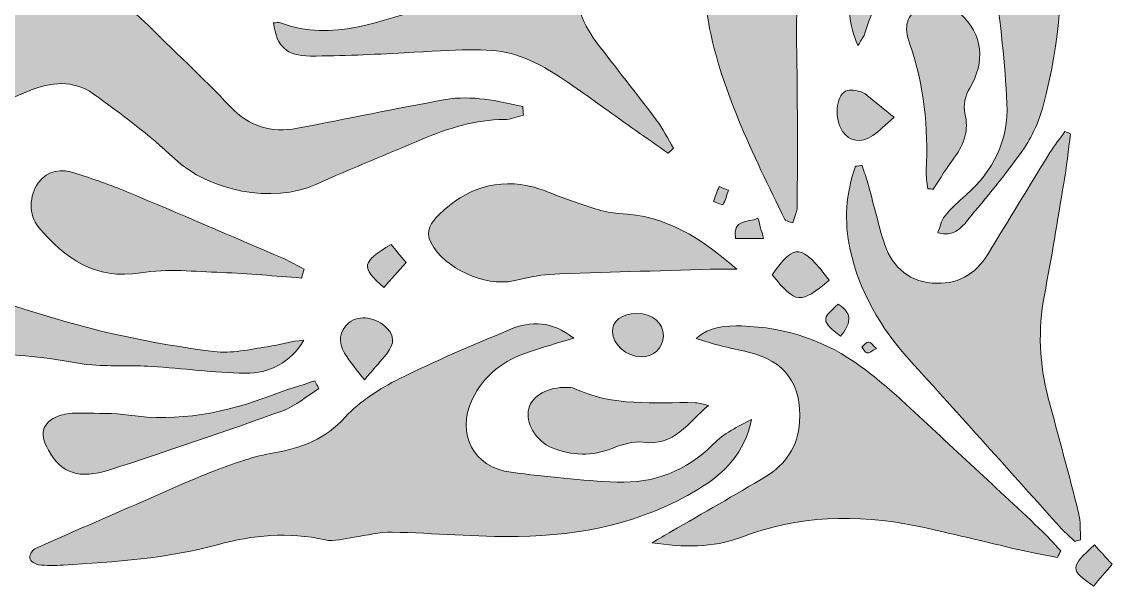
# Model space of a CAD drawing. Header units: centimetres. Extents: x -3.3 to 24.3, y 7.4 to 22.3.
# Drawn here: x -0.027 to 3.697, y 12.419 to 14.356 of the extents above; entities that cross this region are included whole.
import ezdxf

# ---------------------------------------------------------------- set-up
doc = ezdxf.new("R2010")
doc.units = ezdxf.units.CM
doc.header["$MEASUREMENT"] = 0
doc.layers.add('Layer 1', color=7, linetype='Continuous', lineweight=0)

# ---------------------------------------------------------------- blocks, each defined once
blk = doc.blocks.new('Block_0')
at = {"layer": 'Layer 1', "true_color": 0x000000, "transparency": 33554687}
h = blk.add_hatch(color=18, dxfattribs=at)
h.dxf.hatch_style = 2
edge = h.paths.add_edge_path()
edge.add_spline(control_points=[(3.5917, 16.1257), (3.5967, 16.0904), (3.6095, 16.0542), (3.6055, 16.0199), (3.5845, 15.8383), (3.5634, 15.6565), (3.5343, 15.4761), (3.5139, 15.3504), (3.4866, 15.2266), (3.5241, 15.0999), (3.5279, 15.087), (3.5304, 15.0708), (3.5261, 15.0588), (3.487, 14.9483), (3.5026, 14.8363), (3.5134, 14.7241), (3.5347, 14.5032), (3.5193, 14.2845), (3.4621, 14.0701), (3.4478, 14.0168), (3.4234, 13.9633), (3.3918, 13.9181), (3.3338, 13.835), (3.2677, 13.7575), (3.2035, 13.6789), (3.1807, 13.6509), (3.1558, 13.6214), (3.1021, 13.6365), (3.1097, 13.656), (3.1132, 13.6779), (3.1253, 13.6929), (3.1464, 13.7191), (3.1716, 13.7423), (3.1971, 13.7644), (3.2926, 13.8473), (3.3436, 13.9529), (3.338, 14.0775), (3.3318, 14.215), (3.3155, 14.3523), (3.2975, 14.4889), (3.2888, 14.5549), (3.2401, 14.598), (3.1815, 14.6253), (3.1276, 14.6503), (3.075, 14.6412), (3.0338, 14.5979), (2.9558, 14.5162), (2.8824, 14.431), (2.853, 14.3176), (2.8504, 14.3078), (2.8427, 14.2993), (2.8291, 14.276), (2.7973, 14.3487), (2.7921, 14.4097), (2.818, 14.4696), (2.8952, 14.648), (2.9752, 14.8253), (3.0551, 15.0026), (3.0618, 15.0173), (3.0732, 15.0325), (3.0865, 15.0411), (3.1699, 15.0947), (3.2022, 15.178), (3.2161, 15.2692), (3.2333, 15.3821), (3.273, 15.4862), (3.3206, 15.5892), (3.3545, 15.6628), (3.3738, 15.7432), (3.4071, 15.8173), (3.4549, 15.9239), (3.5095, 16.0275), (3.5612, 16.1324), (3.5713, 16.1302), (3.5815, 16.1279), (3.5917, 16.1257)], knot_values=[0, 0, 0, 0, 1, 1, 1, 2, 2, 2, 3, 3, 3, 4, 4, 4, 5, 5, 5, 6, 6, 6, 7, 7, 7, 8, 8, 8, 9, 9, 9, 10, 10, 10, 11, 11, 11, 12, 12, 12, 13, 13, 13, 14, 14, 14, 15, 15, 15, 16, 16, 16, 17, 17, 17, 18, 18, 18, 19, 19, 19, 20, 20, 20, 21, 21, 21, 22, 22, 22, 23, 23, 23, 24, 24, 24, 25, 25, 25, 25], degree=3, periodic=0)
h = blk.add_hatch(color=18, dxfattribs=at)
h.dxf.hatch_style = 2
edge = h.paths.add_edge_path()
edge.add_spline(control_points=[(1.6867, 14.0372), (1.6648, 14.0321), (1.6429, 14.0229), (1.6209, 14.0228), (1.5229, 14.0225), (1.4321, 13.9941), (1.3433, 13.9566), (1.2214, 13.9051), (1.0987, 13.8554), (0.9779, 13.8014), (0.8293, 13.735), (0.6135, 13.7782), (0.4944, 13.8897), (0.4084, 13.9703), (0.3131, 14.0418), (0.2173, 14.1108), (0.1501, 14.1593), (0.0719, 14.1512), (-0.0015, 14.1209), (-0.1056, 14.0779), (-0.2065, 14.0269), (-0.3117, 13.9868), (-0.4323, 13.9408), (-0.5535, 13.8912), (-0.679, 13.8647), (-0.8437, 13.8299), (-0.9834, 13.8791), (-1.0771, 14.0333), (-1.1233, 14.1093), (-1.1734, 14.1779), (-1.145, 14.275), (-1.1362, 14.3053), (-1.1424, 14.3436), (-1.1522, 14.3751), (-1.1836, 14.4754), (-1.1725, 14.5753), (-1.1591, 14.6762), (-1.1321, 14.8797), (-1.146, 15.081), (-1.1955, 15.2799), (-1.2339, 15.4346), (-1.3053, 15.5688), (-1.4368, 15.6657), (-1.471, 15.691), (-1.5037, 15.719), (-1.4985, 15.7737), (-1.439, 15.7909), (-1.3902, 15.7667), (-1.3454, 15.7313), (-1.2902, 15.6877), (-1.2384, 15.6407), (-1.1652, 15.6256), (-1.1445, 15.6213), (-1.1249, 15.5961), (-1.1115, 15.576), (-1.0641, 15.5053), (-1.0066, 15.4538), (-0.9182, 15.4388), (-0.8606, 15.429), (-0.8445, 15.3991), (-0.8533, 15.3406), (-0.8587, 15.3046), (-0.8678, 15.269), (-0.8763, 15.2278), (-0.8462, 15.2202), (-0.8174, 15.213), (-0.7808, 15.2038), (-0.7782, 15.1588), (-0.7815, 15.1108), (-0.7716, 15.0656), (-0.7518, 14.975), (-0.7221, 14.8867), (-0.7016, 14.7962), (-0.6831, 14.7145), (-0.6732, 14.6308), (-0.6561, 14.5487), (-0.6453, 14.4969), (-0.6362, 14.4424), (-0.6124, 14.3962), (-0.5531, 14.2812), (-0.4845, 14.2562), (-0.3626, 14.2974), (-0.2668, 14.3298), (-0.1745, 14.3765), (-0.0765, 14.3975), (0.0267, 14.4196), (0.1347, 14.4217), (0.2408, 14.4268), (0.2995, 14.4296), (0.3488, 14.3996), (0.3906, 14.3584), (0.4888, 14.2614), (0.5898, 14.167), (0.6852, 14.0672), (0.7502, 13.9992), (0.8246, 13.9757), (0.9145, 13.993), (1.0831, 14.0256), (1.2513, 14.0605), (1.4203, 14.0909), (1.5101, 14.107), (1.5975, 14.086), (1.6842, 14.0675), (1.685, 14.0574), (1.6859, 14.0473), (1.6867, 14.0372)], knot_values=[0, 0, 0, 0, 1, 1, 1, 2, 2, 2, 3, 3, 3, 4, 4, 4, 5, 5, 5, 6, 6, 6, 7, 7, 7, 8, 8, 8, 9, 9, 9, 10, 10, 10, 11, 11, 11, 12, 12, 12, 13, 13, 13, 14, 14, 14, 15, 15, 15, 16, 16, 16, 17, 17, 17, 18, 18, 18, 19, 19, 19, 20, 20, 20, 21, 21, 21, 22, 22, 22, 23, 23, 23, 24, 24, 24, 25, 25, 25, 26, 26, 26, 27, 27, 27, 28, 28, 28, 29, 29, 29, 30, 30, 30, 31, 31, 31, 32, 32, 32, 33, 33, 33, 34, 34, 34, 35, 35, 35, 35], degree=3, periodic=0)
h = blk.add_hatch(color=18, dxfattribs=at)
h.dxf.hatch_style = 2
edge = h.paths.add_edge_path()
edge.add_spline(control_points=[(2.1808, 13.908), (2.1076, 13.9597), (2.034, 14.0108), (1.9614, 14.0632), (1.6517, 14.2865), (1.6523, 14.27), (1.2796, 14.2506), (1.1728, 14.245), (1.0658, 14.2396), (0.9589, 14.2397), (0.8763, 14.2397), (0.8441, 14.2724), (0.8333, 14.3527), (0.8414, 14.3531), (0.8505, 14.3562), (0.8572, 14.3535), (1.0365, 14.2834), (1.2, 14.3659), (1.3677, 14.4063), (1.3802, 14.4093), (1.3932, 14.4188), (1.4017, 14.4289), (1.4378, 14.472), (1.4799, 14.4972), (1.5389, 14.5006), (1.5616, 14.5019), (1.5933, 14.5248), (1.603, 14.546), (1.654, 14.6584), (1.703, 14.7721), (1.7454, 14.888), (1.7867, 15.0007), (1.8, 15.1177), (1.7657, 15.2363), (1.7622, 15.2483), (1.7652, 15.2623), (1.7652, 15.2838), (1.8339, 15.2609), (1.8635, 15.2128), (1.875, 15.158), (1.8864, 15.1038), (1.8886, 15.0465), (1.8867, 14.9908), (1.8815, 14.8333), (1.8733, 14.6758), (1.8638, 14.5184), (1.8586, 14.4325), (1.8835, 14.3569), (1.9342, 14.2896), (2.002, 14.1996), (2.0727, 14.1119), (2.1404, 14.0219), (2.1631, 13.9916), (2.18, 13.9571), (2.1996, 13.9246), (2.1934, 13.9191), (2.1871, 13.9135), (2.1808, 13.908)], knot_values=[0, 0, 0, 0, 1, 1, 1, 2, 2, 2, 3, 3, 3, 4, 4, 4, 5, 5, 5, 6, 6, 6, 7, 7, 7, 8, 8, 8, 9, 9, 9, 10, 10, 10, 11, 11, 11, 12, 12, 12, 13, 13, 13, 14, 14, 14, 15, 15, 15, 16, 16, 16, 17, 17, 17, 18, 18, 18, 19, 19, 19, 19], degree=3, periodic=0)
h = blk.add_hatch(color=18, dxfattribs=at)
h.dxf.hatch_style = 2
edge = h.paths.add_edge_path()
edge.add_spline(control_points=[(-3.2234, 11.9406), (-3.2361, 11.9865), (-3.2496, 12.0322), (-3.2613, 12.0784), (-3.2766, 12.1395), (-3.2769, 12.1985), (-3.2558, 12.2608), (-3.2391, 12.3102), (-3.2407, 12.3659), (-3.2343, 12.4188), (-3.2013, 12.6927), (-3.1029, 12.9355), (-2.9028, 13.1326), (-2.8327, 13.2017), (-2.7684, 13.2769), (-2.7026, 13.3503), (-2.6356, 13.4251), (-2.5581, 13.4831), (-2.4624, 13.5176), (-2.4328, 13.5283), (-2.4082, 13.5536), (-2.3822, 13.5734), (-2.3465, 13.6003), (-2.3147, 13.6339), (-2.2759, 13.6547), (-2.1915, 13.7), (-2.1038, 13.739), (-2.0174, 13.7804), (-1.9167, 13.8287), (-1.8238, 13.8887), (-1.7668, 13.9873), (-1.7396, 14.0345), (-1.7264, 14.0901), (-1.7086, 14.1425), (-1.6879, 14.2035), (-1.6769, 14.2693), (-1.6478, 14.3258), (-1.5583, 14.5002), (-1.5053, 14.6808), (-1.5231, 14.8786), (-1.525, 14.8995), (-1.518, 14.9211), (-1.5133, 14.9563), (-1.4908, 14.9362), (-1.4724, 14.9272), (-1.4658, 14.9127), (-1.4319, 14.8385), (-1.3979, 14.7643), (-1.4004, 14.6792), (-1.4029, 14.5947), (-1.3962, 14.5096), (-1.403, 14.4256), (-1.4097, 14.3435), (-1.4267, 14.2641), (-1.5258, 14.2349), (-1.5736, 14.2208), (-1.587, 14.1727), (-1.5694, 14.1299), (-1.541, 14.0605), (-1.5607, 14.0033), (-1.5986, 13.9472), (-1.6337, 13.8951), (-1.6466, 13.8398), (-1.627, 13.7788), (-1.6113, 13.7302), (-1.6232, 13.6901), (-1.6477, 13.644), (-1.7277, 13.493), (-1.7214, 13.3408), (-1.629, 13.1952), (-1.5855, 13.1265), (-1.5386, 13.06), (-1.4934, 12.9922), (-1.4609, 12.9434), (-1.4145, 12.9197), (-1.3572, 12.922), (-1.284, 12.925), (-1.2104, 12.9278), (-1.1381, 12.9383), (-1.0493, 12.9512), (-0.9898, 13.0126), (-0.9305, 13.0748), (-0.8589, 13.1498), (-0.7865, 13.2254), (-0.7062, 13.2906), (-0.6674, 13.3221), (-0.6104, 13.3325), (-0.5604, 13.3485), (-0.5285, 13.3586), (-0.4923, 13.3563), (-0.4614, 13.3682), (-0.3033, 13.4297), (-0.1447, 13.4177), (0.0111, 13.3668), (0.213, 13.3009), (0.4196, 13.2579), (0.6292, 13.2307), (0.6887, 13.2229), (0.7517, 13.2383), (0.8125, 13.2473), (0.8533, 13.2534), (0.8929, 13.267), (0.9363, 13.2692), (0.8907, 13.1925), (0.8197, 13.1558), (0.7361, 13.1568), (0.6294, 13.1581), (0.5229, 13.1734), (0.4162, 13.1799), (0.349, 13.1839), (0.2812, 13.1801), (0.2141, 13.1851), (0.1586, 13.1893), (0.1039, 13.2026), (0.0485, 13.2094), (-0.0065, 13.2161), (-0.0619, 13.2199), (-0.1172, 13.2246), (-0.1365, 13.2263), (-0.1573, 13.2226), (-0.1751, 13.2284), (-0.278, 13.2618), (-0.3643, 13.228), (-0.4413, 13.1628), (-0.5338, 13.0844), (-0.6224, 13.0014), (-0.7153, 12.9236), (-0.7843, 12.8657), (-0.8526, 12.8039), (-0.9305, 12.7606), (-1.0078, 12.7176), (-1.0952, 12.69), (-1.181, 12.6657), (-1.2787, 12.638), (-1.3704, 12.6644), (-1.4538, 12.7212), (-1.4697, 12.732), (-1.4883, 12.7432), (-1.5067, 12.7455), (-1.591, 12.7558), (-1.6512, 12.8046), (-1.7061, 12.8634), (-1.708, 12.8655), (-1.71, 12.8674), (-1.712, 12.8695), (-1.8866, 13.0548), (-1.8861, 13.0568), (-2.1269, 13.1179), (-2.3742, 13.1806), (-2.5864, 13.1011), (-2.7615, 12.9304), (-2.8405, 12.8535), (-2.9012, 12.7535), (-2.9543, 12.6553), (-3.0225, 12.5293), (-3.0751, 12.3948), (-3.1332, 12.2634), (-3.1446, 12.2378), (-3.1515, 12.2101), (-3.1588, 12.183), (-3.1807, 12.1023), (-3.2018, 12.0215), (-3.2232, 11.9407), (-3.2232, 11.9407), (-3.2234, 11.9406), (-3.2234, 11.9406)], knot_values=[0, 0, 0, 0, 1, 1, 1, 2, 2, 2, 3, 3, 3, 4, 4, 4, 5, 5, 5, 6, 6, 6, 7, 7, 7, 8, 8, 8, 9, 9, 9, 10, 10, 10, 11, 11, 11, 12, 12, 12, 13, 13, 13, 14, 14, 14, 15, 15, 15, 16, 16, 16, 17, 17, 17, 18, 18, 18, 19, 19, 19, 20, 20, 20, 21, 21, 21, 22, 22, 22, 23, 23, 23, 24, 24, 24, 25, 25, 25, 26, 26, 26, 27, 27, 27, 28, 28, 28, 29, 29, 29, 30, 30, 30, 31, 31, 31, 32, 32, 32, 33, 33, 33, 34, 34, 34, 35, 35, 35, 36, 36, 36, 37, 37, 37, 38, 38, 38, 39, 39, 39, 40, 40, 40, 41, 41, 41, 42, 42, 42, 43, 43, 43, 44, 44, 44, 45, 45, 45, 46, 46, 46, 47, 47, 47, 48, 48, 48, 49, 49, 49, 50, 50, 50, 51, 51, 51, 52, 52, 52, 53, 53, 53, 54, 54, 54, 55, 55, 55, 55], degree=3, periodic=0)
h = blk.add_hatch(color=18, dxfattribs=at)
h.dxf.hatch_style = 2
edge = h.paths.add_edge_path()
edge.add_spline(control_points=[(2.6062, 13.6697), (2.5891, 13.677), (2.5814, 13.6778), (2.5796, 13.6815), (2.4705, 13.9068), (2.3556, 14.13), (2.314, 14.3809), (2.2979, 14.4779), (2.3117, 14.5717), (2.3503, 14.6616), (2.3943, 14.7641), (2.5072, 14.7809), (2.5798, 14.6948), (2.6356, 14.6286), (2.66, 14.5498), (2.6349, 14.4662), (2.6166, 14.4049), (2.6183, 14.3458), (2.6195, 14.2839), (2.6233, 14.0981), (2.6223, 13.9122), (2.6218, 13.7264), (2.6217, 13.7081), (2.6119, 13.6897), (2.6062, 13.6697)], knot_values=[0, 0, 0, 0, 1, 1, 1, 2, 2, 2, 3, 3, 3, 4, 4, 4, 5, 5, 5, 6, 6, 6, 7, 7, 7, 8, 8, 8, 8], degree=3, periodic=0)
h = blk.add_hatch(color=18, dxfattribs=at)
h.dxf.hatch_style = 2
edge = h.paths.add_edge_path()
edge.add_spline(control_points=[(3.0673, 13.7867), (3.0655, 13.8072), (3.0614, 13.8277), (3.0623, 13.8481), (3.069, 13.9953), (3.0559, 14.1396), (3.0064, 14.2798), (2.9839, 14.3435), (2.996, 14.3772), (3.0407, 14.4046), (3.0839, 14.4311), (3.1359, 14.4233), (3.1796, 14.3838), (3.2553, 14.3152), (3.2648, 14.2192), (3.2107, 14.1299), (3.1963, 14.1061), (3.1878, 14.0701), (3.1942, 14.0441), (3.2087, 13.9857), (3.1927, 13.9399), (3.1593, 13.8946), (3.1332, 13.8593), (3.1101, 13.8217), (3.0857, 13.7851), (3.0796, 13.7856), (3.0735, 13.7862), (3.0673, 13.7867)], knot_values=[0, 0, 0, 0, 1, 1, 1, 2, 2, 2, 3, 3, 3, 4, 4, 4, 5, 5, 5, 6, 6, 6, 7, 7, 7, 8, 8, 8, 9, 9, 9, 9], degree=3, periodic=0)
h = blk.add_hatch(color=18, dxfattribs=at)
h.dxf.hatch_style = 2
edge = h.paths.add_edge_path()
edge.add_spline(control_points=[(2.9525, 14.0304), (2.9224, 14.0045), (2.9026, 13.9841), (2.8796, 13.9684), (2.8389, 13.9407), (2.7999, 13.9473), (2.7766, 13.9825), (2.7484, 14.0249), (2.7524, 14.1024), (2.7871, 14.1196), (2.801, 14.1266), (2.823, 14.1219), (2.8399, 14.1173), (2.8526, 14.1138), (2.8634, 14.1023), (2.8745, 14.0936), (2.8984, 14.0747), (2.922, 14.0552), (2.9525, 14.0304)], knot_values=[0, 0, 0, 0, 1, 1, 1, 2, 2, 2, 3, 3, 3, 4, 4, 4, 5, 5, 5, 6, 6, 6, 6], degree=3, periodic=0)
h = blk.add_hatch(color=18, dxfattribs=at)
h.dxf.hatch_style = 2
edge = h.paths.add_edge_path()
edge.add_spline(control_points=[(2.843, 13.866), (2.8498, 13.8458), (2.8575, 13.826), (2.8631, 13.8055), (2.881, 13.7405), (2.8965, 13.6747), (2.9158, 13.61), (2.9406, 13.5272), (2.9941, 13.4725), (3.0829, 13.4646), (3.1659, 13.4571), (3.23, 13.4923), (3.2737, 13.5643), (3.3437, 13.6799), (3.414, 13.7953), (3.485, 13.9103), (3.5003, 13.9351), (3.519, 13.9579), (3.5361, 13.9817), (3.5424, 13.9793), (3.5487, 13.9769), (3.5551, 13.9745), (3.5475, 13.9181), (3.5415, 13.8615), (3.5322, 13.8055), (3.5111, 13.6778), (3.4901, 13.55), (3.4658, 13.4229), (3.4432, 13.3043), (3.4486, 13.1877), (3.4792, 13.0717), (3.5136, 12.9411), (3.5498, 12.811), (3.5828, 12.6801), (3.5902, 12.6507), (3.5876, 12.6189), (3.5897, 12.5882), (3.5833, 12.5864), (3.5769, 12.5845), (3.5705, 12.5827), (3.5551, 12.5971), (3.5384, 12.6104), (3.5244, 12.626), (3.3508, 12.8184), (3.1783, 13.0116), (3.0042, 13.2034), (2.9057, 13.312), (2.8346, 13.4346), (2.8026, 13.5783), (2.7809, 13.6756), (2.7881, 13.7708), (2.8205, 13.8636), (2.828, 13.8644), (2.8355, 13.8652), (2.843, 13.866)], knot_values=[0, 0, 0, 0, 1, 1, 1, 2, 2, 2, 3, 3, 3, 4, 4, 4, 5, 5, 5, 6, 6, 6, 7, 7, 7, 8, 8, 8, 9, 9, 9, 10, 10, 10, 11, 11, 11, 12, 12, 12, 13, 13, 13, 14, 14, 14, 15, 15, 15, 16, 16, 16, 17, 17, 17, 18, 18, 18, 18], degree=3, periodic=0)
h = blk.add_hatch(color=18, dxfattribs=at)
h.dxf.hatch_style = 2
edge = h.paths.add_edge_path()
edge.add_spline(control_points=[(0.929, 13.4818), (0.8381, 13.4883), (0.7473, 13.4972), (0.6562, 13.5006), (0.5641, 13.504), (0.4696, 13.5146), (0.3799, 13.4996), (0.2236, 13.4735), (0.1209, 13.549), (0.0302, 13.6559), (-0.0044, 13.6967), (-0.0011, 13.7647), (0.0292, 13.8063), (0.0626, 13.8522), (0.1089, 13.8553), (0.1579, 13.8391), (0.2165, 13.8197), (0.2754, 13.8001), (0.3323, 13.7762), (0.5113, 13.7013), (0.6896, 13.6246), (0.8679, 13.548), (0.892, 13.5377), (0.9147, 13.5242), (0.9381, 13.5122), (0.935, 13.5021), (0.932, 13.4919), (0.929, 13.4818)], knot_values=[0, 0, 0, 0, 1, 1, 1, 2, 2, 2, 3, 3, 3, 4, 4, 4, 5, 5, 5, 6, 6, 6, 7, 7, 7, 8, 8, 8, 9, 9, 9, 9], degree=3, periodic=0)
h = blk.add_hatch(color=18, dxfattribs=at)
h.dxf.hatch_style = 2
edge = h.paths.add_edge_path()
edge.add_spline(control_points=[(2.4154, 13.5117), (2.3855, 13.5117), (2.3556, 13.5125), (2.3257, 13.5116), (2.1428, 13.5063), (1.9598, 13.5017), (1.777, 13.4942), (1.7352, 13.4924), (1.6938, 13.4804), (1.6525, 13.472), (1.5537, 13.452), (1.4175, 13.5146), (1.3711, 13.6014), (1.3487, 13.6431), (1.3724, 13.673), (1.3986, 13.6984), (1.4898, 13.7869), (1.5975, 13.8249), (1.7235, 13.7914), (1.7668, 13.7799), (1.8075, 13.7589), (1.8504, 13.7454), (1.904, 13.7287), (1.9581, 13.7046), (2.0128, 13.7024), (2.1715, 13.6958), (2.2958, 13.6177), (2.4154, 13.5117)], knot_values=[0, 0, 0, 0, 1, 1, 1, 2, 2, 2, 3, 3, 3, 4, 4, 4, 5, 5, 5, 6, 6, 6, 7, 7, 7, 8, 8, 8, 9, 9, 9, 9], degree=3, periodic=0)
h = blk.add_hatch(color=18, dxfattribs=at)
h.dxf.hatch_style = 2
edge = h.paths.add_edge_path()
edge.add_spline(control_points=[(2.3865, 13.7812), (2.381, 13.7647), (2.3766, 13.7476), (2.3685, 13.7324), (2.3676, 13.7306), (2.347, 13.7391), (2.3356, 13.7428), (2.3419, 13.76), (2.3483, 13.7771), (2.3547, 13.7943), (2.3653, 13.7899), (2.3759, 13.7856), (2.3865, 13.7812)], knot_values=[0, 0, 0, 0, 1, 1, 1, 2, 2, 2, 3, 3, 3, 4, 4, 4, 4], degree=3, periodic=0)
h = blk.add_hatch(color=18, dxfattribs=at)
h.dxf.hatch_style = 2
edge = h.paths.add_edge_path()
edge.add_spline(control_points=[(2.5067, 13.6162), (2.4666, 13.6162), (2.4399, 13.6162), (2.4107, 13.6162), (2.4005, 13.6844), (2.4517, 13.6697), (2.4877, 13.6858), (2.4942, 13.6621), (2.499, 13.6446), (2.5067, 13.6162)], knot_values=[0, 0, 0, 0, 1, 1, 1, 2, 2, 2, 3, 3, 3, 3], degree=3, periodic=0)
h = blk.add_hatch(color=18, dxfattribs=at)
h.dxf.hatch_style = 2
edge = h.paths.add_edge_path()
edge.add_spline(control_points=[(1.2348, 13.5964), (1.2498, 13.578), (1.2652, 13.5592), (1.2856, 13.5343), (1.259, 13.5046), (1.2343, 13.4769), (1.2095, 13.4492), (1.1307, 13.5212), (1.1334, 13.5352), (1.2348, 13.5964)], knot_values=[0, 0, 0, 0, 1, 1, 1, 2, 2, 2, 3, 3, 3, 3], degree=3, periodic=0)
h = blk.add_hatch(color=18, dxfattribs=at)
h.dxf.hatch_style = 2
edge = h.paths.add_edge_path()
edge.add_spline(control_points=[(2.5366, 13.4927), (2.6123, 13.6018), (2.6362, 13.5989), (2.7311, 13.4744), (2.6325, 13.3914), (2.6168, 13.3926), (2.5366, 13.4927)], knot_values=[0, 0, 0, 0, 1, 1, 1, 2, 2, 2, 2], degree=3, periodic=0)
h = blk.add_hatch(color=18, dxfattribs=at)
h.dxf.hatch_style = 2
edge = h.paths.add_edge_path()
edge.add_spline(control_points=[(2.7621, 13.392), (2.8161, 13.3589), (2.8008, 13.3221), (2.7695, 13.2829), (2.7034, 13.3361), (2.703, 13.341), (2.7621, 13.392)], knot_values=[0, 0, 0, 0, 1, 1, 1, 2, 2, 2, 2], degree=3, periodic=0)
h = blk.add_hatch(color=18, dxfattribs=at)
h.dxf.hatch_style = 2
edge = h.paths.add_edge_path()
edge.add_spline(control_points=[(1.8585, 13.2769), (1.798, 13.2582), (1.7524, 13.2445), (1.7071, 13.2301), (1.6198, 13.2023), (1.5515, 13.1501), (1.5116, 13.0668), (1.4553, 12.9492), (1.516, 12.8346), (1.6449, 12.8185), (1.7648, 12.8036), (1.8853, 12.7897), (2.0059, 12.7852), (2.1317, 12.7806), (2.243, 12.8219), (2.3346, 12.9141), (2.3706, 12.9503), (2.418, 12.9752), (2.4654, 12.999), (2.4437, 12.8869), (2.3745, 12.8156), (2.2828, 12.7601), (2.0936, 12.6457), (1.8853, 12.6024), (1.6684, 12.5995), (1.5251, 12.5976), (1.3817, 12.6111), (1.2383, 12.614), (1.195, 12.6148), (1.1515, 12.6026), (1.1081, 12.5971), (1.0751, 12.5929), (1.04, 12.581), (1.0092, 12.5879), (0.8844, 12.6158), (0.7622, 12.6047), (0.6414, 12.5713), (0.4687, 12.5236), (0.2916, 12.5128), (0.1144, 12.5018), (0.0863, 12.5001), (0.0578, 12.4998), (0.0299, 12.503), (0.0188, 12.5043), (0.0027, 12.5155), (0.0005, 12.525), (-0.0017, 12.5341), (0.0082, 12.5529), (0.0175, 12.557), (0.1402, 12.6121), (0.2636, 12.6654), (0.3869, 12.719), (0.4693, 12.7547), (0.5507, 12.7927), (0.6345, 12.8246), (0.6998, 12.8495), (0.7669, 12.8738), (0.8353, 12.8852), (0.9303, 12.901), (1.0097, 12.9319), (1.0778, 13.0064), (1.1278, 13.061), (1.1955, 13.1039), (1.2625, 13.1376), (1.3857, 13.1996), (1.5135, 13.2524), (1.6407, 13.3061), (1.7121, 13.3363), (1.7832, 13.3353), (1.8585, 13.2769)], knot_values=[0, 0, 0, 0, 1, 1, 1, 2, 2, 2, 3, 3, 3, 4, 4, 4, 5, 5, 5, 6, 6, 6, 7, 7, 7, 8, 8, 8, 9, 9, 9, 10, 10, 10, 11, 11, 11, 12, 12, 12, 13, 13, 13, 14, 14, 14, 15, 15, 15, 16, 16, 16, 17, 17, 17, 18, 18, 18, 19, 19, 19, 20, 20, 20, 21, 21, 21, 22, 22, 22, 23, 23, 23, 23], degree=3, periodic=0)
h = blk.add_hatch(color=18, dxfattribs=at)
h.dxf.hatch_style = 2
edge = h.paths.add_edge_path()
edge.add_spline(control_points=[(1.1433, 13.1345), (1.118, 13.1679), (1.0937, 13.1945), (1.076, 13.2249), (1.0543, 13.262), (1.0551, 13.3004), (1.0917, 13.3298), (1.1266, 13.3578), (1.1844, 13.3471), (1.2203, 13.3108), (1.2555, 13.2752), (1.2372, 13.2451), (1.2135, 13.2155), (1.1928, 13.1897), (1.1702, 13.1654), (1.1433, 13.1345)], knot_values=[0, 0, 0, 0, 1, 1, 1, 2, 2, 2, 3, 3, 3, 4, 4, 4, 5, 5, 5, 5], degree=3, periodic=0)
h = blk.add_hatch(color=18, dxfattribs=at)
h.dxf.hatch_style = 2
edge = h.paths.add_edge_path()
edge.add_spline(control_points=[(2.0734, 13.3611), (2.1274, 13.3609), (2.1651, 13.3291), (2.1647, 13.2842), (2.1643, 13.2439), (2.1291, 13.2106), (2.0886, 13.2124), (2.0376, 13.2146), (1.9916, 13.2548), (1.9903, 13.2985), (1.9892, 13.3349), (2.0242, 13.3612), (2.0734, 13.3611)], knot_values=[0, 0, 0, 0, 1, 1, 1, 2, 2, 2, 3, 3, 3, 4, 4, 4, 4], degree=3, periodic=0)
h = blk.add_hatch(color=18, dxfattribs=at)
h.dxf.hatch_style = 2
edge = h.paths.add_edge_path()
edge.add_spline(control_points=[(3.5103, 12.5276), (3.4671, 12.5363), (3.4236, 12.544), (3.3806, 12.5538), (3.2626, 12.5808), (3.1454, 12.6112), (3.0269, 12.6356), (2.8243, 12.6774), (2.6251, 12.6712), (2.4287, 12.5962), (2.3338, 12.5599), (2.2316, 12.5624), (2.1255, 12.5779), (2.1481, 12.591), (2.1706, 12.604), (2.1931, 12.6171), (2.3002, 12.6793), (2.4082, 12.7399), (2.514, 12.8041), (2.5826, 12.8458), (2.6242, 12.9063), (2.6294, 12.99), (2.6374, 13.1198), (2.5815, 13.1984), (2.4536, 13.2289), (2.3947, 13.2429), (2.3352, 13.2545), (2.2762, 13.2754), (2.3227, 13.317), (2.3776, 13.3195), (2.4319, 13.318), (2.5825, 13.3138), (2.7201, 13.2682), (2.8412, 13.1779), (2.8886, 13.1426), (2.9344, 13.1048), (2.9778, 13.0648), (3.1354, 12.9197), (3.2919, 12.7734), (3.4484, 12.6271), (3.4742, 12.6029), (3.4975, 12.5759), (3.522, 12.5502), (3.5181, 12.5427), (3.5142, 12.5351), (3.5103, 12.5276)], knot_values=[0, 0, 0, 0, 1, 1, 1, 2, 2, 2, 3, 3, 3, 4, 4, 4, 5, 5, 5, 6, 6, 6, 7, 7, 7, 8, 8, 8, 9, 9, 9, 10, 10, 10, 11, 11, 11, 12, 12, 12, 13, 13, 13, 14, 14, 14, 15, 15, 15, 15], degree=3, periodic=0)
h = blk.add_hatch(color=18, dxfattribs=at)
h.dxf.hatch_style = 2
edge = h.paths.add_edge_path()
edge.add_spline(control_points=[(2.8919, 13.2412), (2.8764, 13.2334), (2.8673, 13.2249), (2.8598, 13.2262), (2.853, 13.2273), (2.848, 13.2391), (2.8423, 13.2462), (2.85, 13.2523), (2.8573, 13.2625), (2.8655, 13.2632), (2.8718, 13.2638), (2.8791, 13.2524), (2.8919, 13.2412)], knot_values=[0, 0, 0, 0, 1, 1, 1, 2, 2, 2, 3, 3, 3, 4, 4, 4, 4], degree=3, periodic=0)
h = blk.add_hatch(color=18, dxfattribs=at)
h.dxf.hatch_style = 2
edge = h.paths.add_edge_path()
edge.add_spline(control_points=[(0.9883, 13.1045), (0.9472, 13.0788), (0.909, 13.0448), (0.8644, 13.0287), (0.6689, 12.9584), (0.4722, 12.8912), (0.2745, 12.8272), (0.1683, 12.7928), (0.107, 12.816), (0.0641, 12.8938), (0.0301, 12.9554), (0.0451, 12.9958), (0.1121, 13.0152), (0.1331, 13.0213), (0.1566, 13.0208), (0.1789, 13.0204), (0.2322, 13.0193), (0.2862, 13.0211), (0.3388, 13.0136), (0.5081, 12.9892), (0.6685, 13.0212), (0.8257, 13.0811), (0.8746, 13.0997), (0.9249, 13.1143), (0.9746, 13.1308), (0.9792, 13.122), (0.9837, 13.1133), (0.9883, 13.1045)], knot_values=[0, 0, 0, 0, 1, 1, 1, 2, 2, 2, 3, 3, 3, 4, 4, 4, 5, 5, 5, 6, 6, 6, 7, 7, 7, 8, 8, 8, 9, 9, 9, 9], degree=3, periodic=0)
h = blk.add_hatch(color=18, dxfattribs=at)
h.dxf.hatch_style = 2
edge = h.paths.add_edge_path()
edge.add_spline(control_points=[(2.3185, 13.0468), (2.2493, 12.9894), (2.2014, 12.9054), (2.095, 12.9213), (2.0616, 12.9263), (2.0232, 12.9129), (1.9901, 12.9001), (1.9205, 12.8733), (1.8525, 12.8747), (1.7851, 12.9023), (1.728, 12.9257), (1.6931, 12.9872), (1.7046, 13.0361), (1.7147, 13.0792), (1.7724, 13.1113), (1.8344, 13.108), (1.8428, 13.1076), (1.8522, 13.1086), (1.8594, 13.1051), (1.992, 13.0412), (2.134, 13.0587), (2.2737, 13.0562), (2.2887, 13.0559), (2.3035, 13.05), (2.3185, 13.0468)], knot_values=[0, 0, 0, 0, 1, 1, 1, 2, 2, 2, 3, 3, 3, 4, 4, 4, 5, 5, 5, 6, 6, 6, 7, 7, 7, 8, 8, 8, 8], degree=3, periodic=0)
h = blk.add_hatch(color=18, dxfattribs=at)
h.dxf.hatch_style = 2
edge = h.paths.add_edge_path()
edge.add_spline(control_points=[(3.637, 12.5704), (3.6553, 12.5504), (3.6737, 12.5304), (3.6975, 12.5045), (3.6744, 12.4776), (3.6537, 12.4536), (3.6336, 12.4302), (3.5528, 12.485), (3.5531, 12.4947), (3.637, 12.5704)], knot_values=[0, 0, 0, 0, 1, 1, 1, 2, 2, 2, 3, 3, 3, 3], degree=3, periodic=0)
at = {"layer": 'Layer 1'}
for points, knots in [([(3.5917, 16.1257), (3.5967, 16.0904), (3.6095, 16.0542), (3.6055, 16.0199), (3.5845, 15.8383), (3.5634, 15.6565), (3.5343, 15.4761), (3.5139, 15.3504), (3.4866, 15.2266), (3.5241, 15.0999), (3.5279, 15.087), (3.5304, 15.0708), (3.5261, 15.0588), (3.487, 14.9483), (3.5026, 14.8363), (3.5134, 14.7241), (3.5347, 14.5032), (3.5193, 14.2845), (3.4621, 14.0701), (3.4478, 14.0168), (3.4234, 13.9633), (3.3918, 13.9181), (3.3338, 13.835), (3.2677, 13.7575), (3.2035, 13.6789), (3.1807, 13.6509), (3.1558, 13.6214), (3.1021, 13.6365), (3.1097, 13.656), (3.1132, 13.6779), (3.1253, 13.6929), (3.1464, 13.7191), (3.1716, 13.7423), (3.1971, 13.7644), (3.2926, 13.8473), (3.3436, 13.9529), (3.338, 14.0775), (3.3318, 14.215), (3.3155, 14.3523), (3.2975, 14.4889), (3.2888, 14.5549), (3.2401, 14.598), (3.1815, 14.6253), (3.1276, 14.6503), (3.075, 14.6412), (3.0338, 14.5979), (2.9558, 14.5162), (2.8824, 14.431), (2.853, 14.3176), (2.8504, 14.3078), (2.8427, 14.2993), (2.8291, 14.276), (2.7973, 14.3487), (2.7921, 14.4097), (2.818, 14.4696), (2.8952, 14.648), (2.9752, 14.8253), (3.0551, 15.0026), (3.0618, 15.0173), (3.0732, 15.0325), (3.0865, 15.0411), (3.1699, 15.0947), (3.2022, 15.178), (3.2161, 15.2692), (3.2333, 15.3821), (3.273, 15.4862), (3.3206, 15.5892), (3.3545, 15.6628), (3.3738, 15.7432), (3.4071, 15.8173), (3.4549, 15.9239), (3.5095, 16.0275), (3.5612, 16.1324), (3.5713, 16.1302), (3.5815, 16.1279), (3.5917, 16.1257)], [0, 0, 0, 0, 1, 1, 1, 2, 2, 2, 3, 3, 3, 4, 4, 4, 5, 5, 5, 6, 6, 6, 7, 7, 7, 8, 8, 8, 9, 9, 9, 10, 10, 10, 11, 11, 11, 12, 12, 12, 13, 13, 13, 14, 14, 14, 15, 15, 15, 16, 16, 16, 17, 17, 17, 18, 18, 18, 19, 19, 19, 20, 20, 20, 21, 21, 21, 22, 22, 22, 23, 23, 23, 24, 24, 24, 25, 25, 25, 25]), ([(1.6867, 14.0372), (1.6648, 14.0321), (1.6429, 14.0229), (1.6209, 14.0228), (1.5229, 14.0225), (1.4321, 13.9941), (1.3433, 13.9566), (1.2214, 13.9051), (1.0987, 13.8554), (0.9779, 13.8014), (0.8293, 13.735), (0.6135, 13.7782), (0.4944, 13.8897), (0.4084, 13.9703), (0.3131, 14.0418), (0.2173, 14.1108), (0.1501, 14.1593), (0.0719, 14.1512), (-0.0015, 14.1209), (-0.1056, 14.0779), (-0.2065, 14.0269), (-0.3117, 13.9868), (-0.4323, 13.9408), (-0.5535, 13.8912), (-0.679, 13.8647), (-0.8437, 13.8299), (-0.9834, 13.8791), (-1.0771, 14.0333), (-1.1233, 14.1093), (-1.1734, 14.1779), (-1.145, 14.275), (-1.1362, 14.3053), (-1.1424, 14.3436), (-1.1522, 14.3751), (-1.1836, 14.4754), (-1.1725, 14.5753), (-1.1591, 14.6762), (-1.1321, 14.8797), (-1.146, 15.081), (-1.1955, 15.2799), (-1.2339, 15.4346), (-1.3053, 15.5688), (-1.4368, 15.6657), (-1.471, 15.691), (-1.5037, 15.719), (-1.4985, 15.7737), (-1.439, 15.7909), (-1.3902, 15.7667), (-1.3454, 15.7313), (-1.2902, 15.6877), (-1.2384, 15.6407), (-1.1652, 15.6256), (-1.1445, 15.6213), (-1.1249, 15.5961), (-1.1115, 15.576), (-1.0641, 15.5053), (-1.0066, 15.4538), (-0.9182, 15.4388), (-0.8606, 15.429), (-0.8445, 15.3991), (-0.8533, 15.3406), (-0.8587, 15.3046), (-0.8678, 15.269), (-0.8763, 15.2278), (-0.8462, 15.2202), (-0.8174, 15.213), (-0.7808, 15.2038), (-0.7782, 15.1588), (-0.7815, 15.1108), (-0.7716, 15.0656), (-0.7518, 14.975), (-0.7221, 14.8867), (-0.7016, 14.7962), (-0.6831, 14.7145), (-0.6732, 14.6308), (-0.6561, 14.5487), (-0.6453, 14.4969), (-0.6362, 14.4424), (-0.6124, 14.3962), (-0.5531, 14.2812), (-0.4845, 14.2562), (-0.3626, 14.2974), (-0.2668, 14.3298), (-0.1745, 14.3765), (-0.0765, 14.3975), (0.0267, 14.4196), (0.1347, 14.4217), (0.2408, 14.4268), (0.2995, 14.4296), (0.3488, 14.3996), (0.3906, 14.3584), (0.4888, 14.2614), (0.5898, 14.167), (0.6852, 14.0672), (0.7502, 13.9992), (0.8246, 13.9757), (0.9145, 13.993), (1.0831, 14.0256), (1.2513, 14.0605), (1.4203, 14.0909), (1.5101, 14.107), (1.5975, 14.086), (1.6842, 14.0675), (1.685, 14.0574), (1.6859, 14.0473), (1.6867, 14.0372)], [0, 0, 0, 0, 1, 1, 1, 2, 2, 2, 3, 3, 3, 4, 4, 4, 5, 5, 5, 6, 6, 6, 7, 7, 7, 8, 8, 8, 9, 9, 9, 10, 10, 10, 11, 11, 11, 12, 12, 12, 13, 13, 13, 14, 14, 14, 15, 15, 15, 16, 16, 16, 17, 17, 17, 18, 18, 18, 19, 19, 19, 20, 20, 20, 21, 21, 21, 22, 22, 22, 23, 23, 23, 24, 24, 24, 25, 25, 25, 26, 26, 26, 27, 27, 27, 28, 28, 28, 29, 29, 29, 30, 30, 30, 31, 31, 31, 32, 32, 32, 33, 33, 33, 34, 34, 34, 35, 35, 35, 35]), ([(2.1808, 13.908), (2.1076, 13.9597), (2.034, 14.0108), (1.9614, 14.0632), (1.6517, 14.2865), (1.6523, 14.27), (1.2796, 14.2506), (1.1728, 14.245), (1.0658, 14.2396), (0.9589, 14.2397), (0.8763, 14.2397), (0.8441, 14.2724), (0.8333, 14.3527), (0.8414, 14.3531), (0.8505, 14.3562), (0.8572, 14.3535), (1.0365, 14.2834), (1.2, 14.3659), (1.3677, 14.4063), (1.3802, 14.4093), (1.3932, 14.4188), (1.4017, 14.4289), (1.4378, 14.472), (1.4799, 14.4972), (1.5389, 14.5006), (1.5616, 14.5019), (1.5933, 14.5248), (1.603, 14.546), (1.654, 14.6584), (1.703, 14.7721), (1.7454, 14.888), (1.7867, 15.0007), (1.8, 15.1177), (1.7657, 15.2363), (1.7622, 15.2483), (1.7652, 15.2623), (1.7652, 15.2838), (1.8339, 15.2609), (1.8635, 15.2128), (1.875, 15.158), (1.8864, 15.1038), (1.8886, 15.0465), (1.8867, 14.9908), (1.8815, 14.8333), (1.8733, 14.6758), (1.8638, 14.5184), (1.8586, 14.4325), (1.8835, 14.3569), (1.9342, 14.2896), (2.002, 14.1996), (2.0727, 14.1119), (2.1404, 14.0219), (2.1631, 13.9916), (2.18, 13.9571), (2.1996, 13.9246), (2.1934, 13.9191), (2.1871, 13.9135), (2.1808, 13.908)], [0, 0, 0, 0, 1, 1, 1, 2, 2, 2, 3, 3, 3, 4, 4, 4, 5, 5, 5, 6, 6, 6, 7, 7, 7, 8, 8, 8, 9, 9, 9, 10, 10, 10, 11, 11, 11, 12, 12, 12, 13, 13, 13, 14, 14, 14, 15, 15, 15, 16, 16, 16, 17, 17, 17, 18, 18, 18, 19, 19, 19, 19]), ([(-3.2234, 11.9406), (-3.2361, 11.9865), (-3.2496, 12.0322), (-3.2613, 12.0784), (-3.2766, 12.1395), (-3.2769, 12.1985), (-3.2558, 12.2608), (-3.2391, 12.3102), (-3.2407, 12.3659), (-3.2343, 12.4188), (-3.2013, 12.6927), (-3.1029, 12.9355), (-2.9028, 13.1326), (-2.8327, 13.2017), (-2.7684, 13.2769), (-2.7026, 13.3503), (-2.6356, 13.4251), (-2.5581, 13.4831), (-2.4624, 13.5176), (-2.4328, 13.5283), (-2.4082, 13.5536), (-2.3822, 13.5734), (-2.3465, 13.6003), (-2.3147, 13.6339), (-2.2759, 13.6547), (-2.1915, 13.7), (-2.1038, 13.739), (-2.0174, 13.7804), (-1.9167, 13.8287), (-1.8238, 13.8887), (-1.7668, 13.9873), (-1.7396, 14.0345), (-1.7264, 14.0901), (-1.7086, 14.1425), (-1.6879, 14.2035), (-1.6769, 14.2693), (-1.6478, 14.3258), (-1.5583, 14.5002), (-1.5053, 14.6808), (-1.5231, 14.8786), (-1.525, 14.8995), (-1.518, 14.9211), (-1.5133, 14.9563), (-1.4908, 14.9362), (-1.4724, 14.9272), (-1.4658, 14.9127), (-1.4319, 14.8385), (-1.3979, 14.7643), (-1.4004, 14.6792), (-1.4029, 14.5947), (-1.3962, 14.5096), (-1.403, 14.4256), (-1.4097, 14.3435), (-1.4267, 14.2641), (-1.5258, 14.2349), (-1.5736, 14.2208), (-1.587, 14.1727), (-1.5694, 14.1299), (-1.541, 14.0605), (-1.5607, 14.0033), (-1.5986, 13.9472), (-1.6337, 13.8951), (-1.6466, 13.8398), (-1.627, 13.7788), (-1.6113, 13.7302), (-1.6232, 13.6901), (-1.6477, 13.644), (-1.7277, 13.493), (-1.7214, 13.3408), (-1.629, 13.1952), (-1.5855, 13.1265), (-1.5386, 13.06), (-1.4934, 12.9922), (-1.4609, 12.9434), (-1.4145, 12.9197), (-1.3572, 12.922), (-1.284, 12.925), (-1.2104, 12.9278), (-1.1381, 12.9383), (-1.0493, 12.9512), (-0.9898, 13.0126), (-0.9305, 13.0748), (-0.8589, 13.1498), (-0.7865, 13.2254), (-0.7062, 13.2906), (-0.6674, 13.3221), (-0.6104, 13.3325), (-0.5604, 13.3485), (-0.5285, 13.3586), (-0.4923, 13.3563), (-0.4614, 13.3682), (-0.3033, 13.4297), (-0.1447, 13.4177), (0.0111, 13.3668), (0.213, 13.3009), (0.4196, 13.2579), (0.6292, 13.2307), (0.6887, 13.2229), (0.7517, 13.2383), (0.8125, 13.2473), (0.8533, 13.2534), (0.8929, 13.267), (0.9363, 13.2692), (0.8907, 13.1925), (0.8197, 13.1558), (0.7361, 13.1568), (0.6294, 13.1581), (0.5229, 13.1734), (0.4162, 13.1799), (0.349, 13.1839), (0.2812, 13.1801), (0.2141, 13.1851), (0.1586, 13.1893), (0.1039, 13.2026), (0.0485, 13.2094), (-0.0065, 13.2161), (-0.0619, 13.2199), (-0.1172, 13.2246), (-0.1365, 13.2263), (-0.1573, 13.2226), (-0.1751, 13.2284), (-0.278, 13.2618), (-0.3643, 13.228), (-0.4413, 13.1628), (-0.5338, 13.0844), (-0.6224, 13.0014), (-0.7153, 12.9236), (-0.7843, 12.8657), (-0.8526, 12.8039), (-0.9305, 12.7606), (-1.0078, 12.7176), (-1.0952, 12.69), (-1.181, 12.6657), (-1.2787, 12.638), (-1.3704, 12.6644), (-1.4538, 12.7212), (-1.4697, 12.732), (-1.4883, 12.7432), (-1.5067, 12.7455), (-1.591, 12.7558), (-1.6512, 12.8046), (-1.7061, 12.8634), (-1.708, 12.8655), (-1.71, 12.8674), (-1.712, 12.8695), (-1.8866, 13.0548), (-1.8861, 13.0568), (-2.1269, 13.1179), (-2.3742, 13.1806), (-2.5864, 13.1011), (-2.7615, 12.9304), (-2.8405, 12.8535), (-2.9012, 12.7535), (-2.9543, 12.6553), (-3.0225, 12.5293), (-3.0751, 12.3948), (-3.1332, 12.2634), (-3.1446, 12.2378), (-3.1515, 12.2101), (-3.1588, 12.183), (-3.1807, 12.1023), (-3.2018, 12.0215), (-3.2232, 11.9407), (-3.2232, 11.9407), (-3.2234, 11.9406), (-3.2234, 11.9406)], [0, 0, 0, 0, 1, 1, 1, 2, 2, 2, 3, 3, 3, 4, 4, 4, 5, 5, 5, 6, 6, 6, 7, 7, 7, 8, 8, 8, 9, 9, 9, 10, 10, 10, 11, 11, 11, 12, 12, 12, 13, 13, 13, 14, 14, 14, 15, 15, 15, 16, 16, 16, 17, 17, 17, 18, 18, 18, 19, 19, 19, 20, 20, 20, 21, 21, 21, 22, 22, 22, 23, 23, 23, 24, 24, 24, 25, 25, 25, 26, 26, 26, 27, 27, 27, 28, 28, 28, 29, 29, 29, 30, 30, 30, 31, 31, 31, 32, 32, 32, 33, 33, 33, 34, 34, 34, 35, 35, 35, 36, 36, 36, 37, 37, 37, 38, 38, 38, 39, 39, 39, 40, 40, 40, 41, 41, 41, 42, 42, 42, 43, 43, 43, 44, 44, 44, 45, 45, 45, 46, 46, 46, 47, 47, 47, 48, 48, 48, 49, 49, 49, 50, 50, 50, 51, 51, 51, 52, 52, 52, 53, 53, 53, 54, 54, 54, 55, 55, 55, 55]), ([(2.6062, 13.6697), (2.5891, 13.677), (2.5814, 13.6778), (2.5796, 13.6815), (2.4705, 13.9068), (2.3556, 14.13), (2.314, 14.3809), (2.2979, 14.4779), (2.3117, 14.5717), (2.3503, 14.6616), (2.3943, 14.7641), (2.5072, 14.7809), (2.5798, 14.6948), (2.6356, 14.6286), (2.66, 14.5498), (2.6349, 14.4662), (2.6166, 14.4049), (2.6183, 14.3458), (2.6195, 14.2839), (2.6233, 14.0981), (2.6223, 13.9122), (2.6218, 13.7264), (2.6217, 13.7081), (2.6119, 13.6897), (2.6062, 13.6697)], [0, 0, 0, 0, 1, 1, 1, 2, 2, 2, 3, 3, 3, 4, 4, 4, 5, 5, 5, 6, 6, 6, 7, 7, 7, 8, 8, 8, 8]), ([(3.0673, 13.7867), (3.0655, 13.8072), (3.0614, 13.8277), (3.0623, 13.8481), (3.069, 13.9953), (3.0559, 14.1396), (3.0064, 14.2798), (2.9839, 14.3435), (2.996, 14.3772), (3.0407, 14.4046), (3.0839, 14.4311), (3.1359, 14.4233), (3.1796, 14.3838), (3.2553, 14.3152), (3.2648, 14.2192), (3.2107, 14.1299), (3.1963, 14.1061), (3.1878, 14.0701), (3.1942, 14.0441), (3.2087, 13.9857), (3.1927, 13.9399), (3.1593, 13.8946), (3.1332, 13.8593), (3.1101, 13.8217), (3.0857, 13.7851), (3.0796, 13.7856), (3.0735, 13.7862), (3.0673, 13.7867)], [0, 0, 0, 0, 1, 1, 1, 2, 2, 2, 3, 3, 3, 4, 4, 4, 5, 5, 5, 6, 6, 6, 7, 7, 7, 8, 8, 8, 9, 9, 9, 9]), ([(2.9525, 14.0304), (2.9224, 14.0045), (2.9026, 13.9841), (2.8796, 13.9684), (2.8389, 13.9407), (2.7999, 13.9473), (2.7766, 13.9825), (2.7484, 14.0249), (2.7524, 14.1024), (2.7871, 14.1196), (2.801, 14.1266), (2.823, 14.1219), (2.8399, 14.1173), (2.8526, 14.1138), (2.8634, 14.1023), (2.8745, 14.0936), (2.8984, 14.0747), (2.922, 14.0552), (2.9525, 14.0304)], [0, 0, 0, 0, 1, 1, 1, 2, 2, 2, 3, 3, 3, 4, 4, 4, 5, 5, 5, 6, 6, 6, 6]), ([(2.843, 13.866), (2.8498, 13.8458), (2.8575, 13.826), (2.8631, 13.8055), (2.881, 13.7405), (2.8965, 13.6747), (2.9158, 13.61), (2.9406, 13.5272), (2.9941, 13.4725), (3.0829, 13.4646), (3.1659, 13.4571), (3.23, 13.4923), (3.2737, 13.5643), (3.3437, 13.6799), (3.414, 13.7953), (3.485, 13.9103), (3.5003, 13.9351), (3.519, 13.9579), (3.5361, 13.9817), (3.5424, 13.9793), (3.5487, 13.9769), (3.5551, 13.9745), (3.5475, 13.9181), (3.5415, 13.8615), (3.5322, 13.8055), (3.5111, 13.6778), (3.4901, 13.55), (3.4658, 13.4229), (3.4432, 13.3043), (3.4486, 13.1877), (3.4792, 13.0717), (3.5136, 12.9411), (3.5498, 12.811), (3.5828, 12.6801), (3.5902, 12.6507), (3.5876, 12.6189), (3.5897, 12.5882), (3.5833, 12.5864), (3.5769, 12.5845), (3.5705, 12.5827), (3.5551, 12.5971), (3.5384, 12.6104), (3.5244, 12.626), (3.3508, 12.8184), (3.1783, 13.0116), (3.0042, 13.2034), (2.9057, 13.312), (2.8346, 13.4346), (2.8026, 13.5783), (2.7809, 13.6756), (2.7881, 13.7708), (2.8205, 13.8636), (2.828, 13.8644), (2.8355, 13.8652), (2.843, 13.866)], [0, 0, 0, 0, 1, 1, 1, 2, 2, 2, 3, 3, 3, 4, 4, 4, 5, 5, 5, 6, 6, 6, 7, 7, 7, 8, 8, 8, 9, 9, 9, 10, 10, 10, 11, 11, 11, 12, 12, 12, 13, 13, 13, 14, 14, 14, 15, 15, 15, 16, 16, 16, 17, 17, 17, 18, 18, 18, 18]), ([(0.929, 13.4818), (0.8381, 13.4883), (0.7473, 13.4972), (0.6562, 13.5006), (0.5641, 13.504), (0.4696, 13.5146), (0.3799, 13.4996), (0.2236, 13.4735), (0.1209, 13.549), (0.0302, 13.6559), (-0.0044, 13.6967), (-0.0011, 13.7647), (0.0292, 13.8063), (0.0626, 13.8522), (0.1089, 13.8553), (0.1579, 13.8391), (0.2165, 13.8197), (0.2754, 13.8001), (0.3323, 13.7762), (0.5113, 13.7013), (0.6896, 13.6246), (0.8679, 13.548), (0.892, 13.5377), (0.9147, 13.5242), (0.9381, 13.5122), (0.935, 13.5021), (0.932, 13.4919), (0.929, 13.4818)], [0, 0, 0, 0, 1, 1, 1, 2, 2, 2, 3, 3, 3, 4, 4, 4, 5, 5, 5, 6, 6, 6, 7, 7, 7, 8, 8, 8, 9, 9, 9, 9]), ([(2.4154, 13.5117), (2.3855, 13.5117), (2.3556, 13.5125), (2.3257, 13.5116), (2.1428, 13.5063), (1.9598, 13.5017), (1.777, 13.4942), (1.7352, 13.4924), (1.6938, 13.4804), (1.6525, 13.472), (1.5537, 13.452), (1.4175, 13.5146), (1.3711, 13.6014), (1.3487, 13.6431), (1.3724, 13.673), (1.3986, 13.6984), (1.4898, 13.7869), (1.5975, 13.8249), (1.7235, 13.7914), (1.7668, 13.7799), (1.8075, 13.7589), (1.8504, 13.7454), (1.904, 13.7287), (1.9581, 13.7046), (2.0128, 13.7024), (2.1715, 13.6958), (2.2958, 13.6177), (2.4154, 13.5117)], [0, 0, 0, 0, 1, 1, 1, 2, 2, 2, 3, 3, 3, 4, 4, 4, 5, 5, 5, 6, 6, 6, 7, 7, 7, 8, 8, 8, 9, 9, 9, 9]), ([(2.3865, 13.7812), (2.381, 13.7647), (2.3766, 13.7476), (2.3685, 13.7324), (2.3676, 13.7306), (2.347, 13.7391), (2.3356, 13.7428), (2.3419, 13.76), (2.3483, 13.7771), (2.3547, 13.7943), (2.3653, 13.7899), (2.3759, 13.7856), (2.3865, 13.7812)], [0, 0, 0, 0, 1, 1, 1, 2, 2, 2, 3, 3, 3, 4, 4, 4, 4]), ([(2.5067, 13.6162), (2.4666, 13.6162), (2.4399, 13.6162), (2.4107, 13.6162), (2.4005, 13.6844), (2.4517, 13.6697), (2.4877, 13.6858), (2.4942, 13.6621), (2.499, 13.6446), (2.5067, 13.6162)], [0, 0, 0, 0, 1, 1, 1, 2, 2, 2, 3, 3, 3, 3]), ([(1.2348, 13.5964), (1.2498, 13.578), (1.2652, 13.5592), (1.2856, 13.5343), (1.259, 13.5046), (1.2343, 13.4769), (1.2095, 13.4492), (1.1307, 13.5212), (1.1334, 13.5352), (1.2348, 13.5964)], [0, 0, 0, 0, 1, 1, 1, 2, 2, 2, 3, 3, 3, 3]), ([(2.5366, 13.4927), (2.6123, 13.6018), (2.6362, 13.5989), (2.7311, 13.4744), (2.6325, 13.3914), (2.6168, 13.3926), (2.5366, 13.4927)], [0, 0, 0, 0, 1, 1, 1, 2, 2, 2, 2]), ([(2.7621, 13.392), (2.8161, 13.3589), (2.8008, 13.3221), (2.7695, 13.2829), (2.7034, 13.3361), (2.703, 13.341), (2.7621, 13.392)], [0, 0, 0, 0, 1, 1, 1, 2, 2, 2, 2]), ([(1.8585, 13.2769), (1.798, 13.2582), (1.7524, 13.2445), (1.7071, 13.2301), (1.6198, 13.2023), (1.5515, 13.1501), (1.5116, 13.0668), (1.4553, 12.9492), (1.516, 12.8346), (1.6449, 12.8185), (1.7648, 12.8036), (1.8853, 12.7897), (2.0059, 12.7852), (2.1317, 12.7806), (2.243, 12.8219), (2.3346, 12.9141), (2.3706, 12.9503), (2.418, 12.9752), (2.4654, 12.999), (2.4437, 12.8869), (2.3745, 12.8156), (2.2828, 12.7601), (2.0936, 12.6457), (1.8853, 12.6024), (1.6684, 12.5995), (1.5251, 12.5976), (1.3817, 12.6111), (1.2383, 12.614), (1.195, 12.6148), (1.1515, 12.6026), (1.1081, 12.5971), (1.0751, 12.5929), (1.04, 12.581), (1.0092, 12.5879), (0.8844, 12.6158), (0.7622, 12.6047), (0.6414, 12.5713), (0.4687, 12.5236), (0.2916, 12.5128), (0.1144, 12.5018), (0.0863, 12.5001), (0.0578, 12.4998), (0.0299, 12.503), (0.0188, 12.5043), (0.0027, 12.5155), (0.0005, 12.525), (-0.0017, 12.5341), (0.0082, 12.5529), (0.0175, 12.557), (0.1402, 12.6121), (0.2636, 12.6654), (0.3869, 12.719), (0.4693, 12.7547), (0.5507, 12.7927), (0.6345, 12.8246), (0.6998, 12.8495), (0.7669, 12.8738), (0.8353, 12.8852), (0.9303, 12.901), (1.0097, 12.9319), (1.0778, 13.0064), (1.1278, 13.061), (1.1955, 13.1039), (1.2625, 13.1376), (1.3857, 13.1996), (1.5135, 13.2524), (1.6407, 13.3061), (1.7121, 13.3363), (1.7832, 13.3353), (1.8585, 13.2769)], [0, 0, 0, 0, 1, 1, 1, 2, 2, 2, 3, 3, 3, 4, 4, 4, 5, 5, 5, 6, 6, 6, 7, 7, 7, 8, 8, 8, 9, 9, 9, 10, 10, 10, 11, 11, 11, 12, 12, 12, 13, 13, 13, 14, 14, 14, 15, 15, 15, 16, 16, 16, 17, 17, 17, 18, 18, 18, 19, 19, 19, 20, 20, 20, 21, 21, 21, 22, 22, 22, 23, 23, 23, 23]), ([(1.1433, 13.1345), (1.118, 13.1679), (1.0937, 13.1945), (1.076, 13.2249), (1.0543, 13.262), (1.0551, 13.3004), (1.0917, 13.3298), (1.1266, 13.3578), (1.1844, 13.3471), (1.2203, 13.3108), (1.2555, 13.2752), (1.2372, 13.2451), (1.2135, 13.2155), (1.1928, 13.1897), (1.1702, 13.1654), (1.1433, 13.1345)], [0, 0, 0, 0, 1, 1, 1, 2, 2, 2, 3, 3, 3, 4, 4, 4, 5, 5, 5, 5]), ([(2.0734, 13.3611), (2.1274, 13.3609), (2.1651, 13.3291), (2.1647, 13.2842), (2.1643, 13.2439), (2.1291, 13.2106), (2.0886, 13.2124), (2.0376, 13.2146), (1.9916, 13.2548), (1.9903, 13.2985), (1.9892, 13.3349), (2.0242, 13.3612), (2.0734, 13.3611)], [0, 0, 0, 0, 1, 1, 1, 2, 2, 2, 3, 3, 3, 4, 4, 4, 4]), ([(3.5103, 12.5276), (3.4671, 12.5363), (3.4236, 12.544), (3.3806, 12.5538), (3.2626, 12.5808), (3.1454, 12.6112), (3.0269, 12.6356), (2.8243, 12.6774), (2.6251, 12.6712), (2.4287, 12.5962), (2.3338, 12.5599), (2.2316, 12.5624), (2.1255, 12.5779), (2.1481, 12.591), (2.1706, 12.604), (2.1931, 12.6171), (2.3002, 12.6793), (2.4082, 12.7399), (2.514, 12.8041), (2.5826, 12.8458), (2.6242, 12.9063), (2.6294, 12.99), (2.6374, 13.1198), (2.5815, 13.1984), (2.4536, 13.2289), (2.3947, 13.2429), (2.3352, 13.2545), (2.2762, 13.2754), (2.3227, 13.317), (2.3776, 13.3195), (2.4319, 13.318), (2.5825, 13.3138), (2.7201, 13.2682), (2.8412, 13.1779), (2.8886, 13.1426), (2.9344, 13.1048), (2.9778, 13.0648), (3.1354, 12.9197), (3.2919, 12.7734), (3.4484, 12.6271), (3.4742, 12.6029), (3.4975, 12.5759), (3.522, 12.5502), (3.5181, 12.5427), (3.5142, 12.5351), (3.5103, 12.5276)], [0, 0, 0, 0, 1, 1, 1, 2, 2, 2, 3, 3, 3, 4, 4, 4, 5, 5, 5, 6, 6, 6, 7, 7, 7, 8, 8, 8, 9, 9, 9, 10, 10, 10, 11, 11, 11, 12, 12, 12, 13, 13, 13, 14, 14, 14, 15, 15, 15, 15]), ([(2.8919, 13.2412), (2.8764, 13.2334), (2.8673, 13.2249), (2.8598, 13.2262), (2.853, 13.2273), (2.848, 13.2391), (2.8423, 13.2462), (2.85, 13.2523), (2.8573, 13.2625), (2.8655, 13.2632), (2.8718, 13.2638), (2.8791, 13.2524), (2.8919, 13.2412)], [0, 0, 0, 0, 1, 1, 1, 2, 2, 2, 3, 3, 3, 4, 4, 4, 4]), ([(0.9883, 13.1045), (0.9472, 13.0788), (0.909, 13.0448), (0.8644, 13.0287), (0.6689, 12.9584), (0.4722, 12.8912), (0.2745, 12.8272), (0.1683, 12.7928), (0.107, 12.816), (0.0641, 12.8938), (0.0301, 12.9554), (0.0451, 12.9958), (0.1121, 13.0152), (0.1331, 13.0213), (0.1566, 13.0208), (0.1789, 13.0204), (0.2322, 13.0193), (0.2862, 13.0211), (0.3388, 13.0136), (0.5081, 12.9892), (0.6685, 13.0212), (0.8257, 13.0811), (0.8746, 13.0997), (0.9249, 13.1143), (0.9746, 13.1308), (0.9792, 13.122), (0.9837, 13.1133), (0.9883, 13.1045)], [0, 0, 0, 0, 1, 1, 1, 2, 2, 2, 3, 3, 3, 4, 4, 4, 5, 5, 5, 6, 6, 6, 7, 7, 7, 8, 8, 8, 9, 9, 9, 9]), ([(2.3185, 13.0468), (2.2493, 12.9894), (2.2014, 12.9054), (2.095, 12.9213), (2.0616, 12.9263), (2.0232, 12.9129), (1.9901, 12.9001), (1.9205, 12.8733), (1.8525, 12.8747), (1.7851, 12.9023), (1.728, 12.9257), (1.6931, 12.9872), (1.7046, 13.0361), (1.7147, 13.0792), (1.7724, 13.1113), (1.8344, 13.108), (1.8428, 13.1076), (1.8522, 13.1086), (1.8594, 13.1051), (1.992, 13.0412), (2.134, 13.0587), (2.2737, 13.0562), (2.2887, 13.0559), (2.3035, 13.05), (2.3185, 13.0468)], [0, 0, 0, 0, 1, 1, 1, 2, 2, 2, 3, 3, 3, 4, 4, 4, 5, 5, 5, 6, 6, 6, 7, 7, 7, 8, 8, 8, 8]), ([(3.637, 12.5704), (3.6553, 12.5504), (3.6737, 12.5304), (3.6975, 12.5045), (3.6744, 12.4776), (3.6537, 12.4536), (3.6336, 12.4302), (3.5528, 12.485), (3.5531, 12.4947), (3.637, 12.5704)], [0, 0, 0, 0, 1, 1, 1, 2, 2, 2, 3, 3, 3, 3])]:
    blk.add_open_spline(points, degree=3, knots=knots, dxfattribs=at)

msp = doc.modelspace()

# ---------------------------------------------------------------- block references
at = {"layer": 'Layer 1'}
msp.add_blockref('Block_0', (0, 0), dxfattribs=at)

doc.saveas('drawing.dxf')
